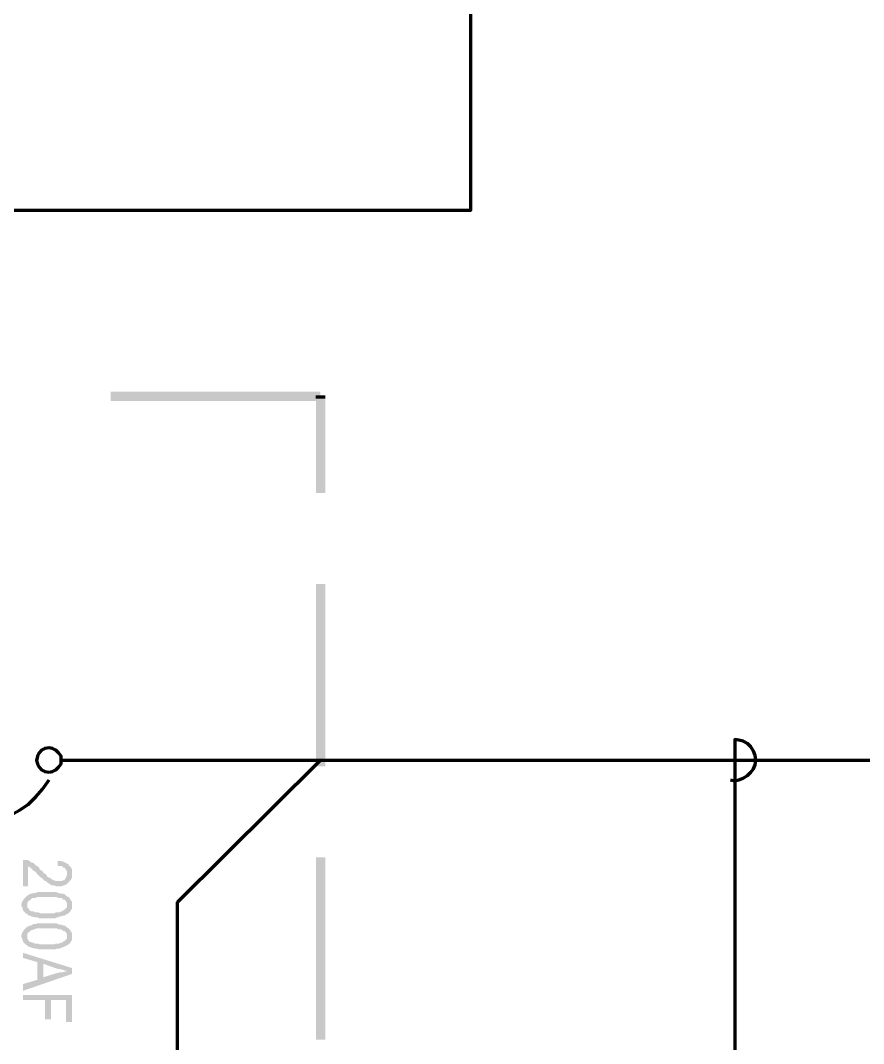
# Model space of a CAD drawing. Header units: inches. Extents: x -186 to 186, y -282 to 282.
# Drawn here: x 39.85 to 76.83, y -119.28 to -74.37 of the extents above; entities that cross this region are included whole.
import ezdxf

# ---------------------------------------------------------------- set-up
doc = ezdxf.new("R2010")
doc.units = ezdxf.units.IN
doc.header["$MEASUREMENT"] = 0
doc.layers.add('H', color=7, linetype='CONTINUOUS', lineweight=100)
doc.layers.add('P', color=250, linetype='CONTINUOUS', lineweight=100)

msp = doc.modelspace()

# ---------------------------------------------------------------- hatches: boundary and pattern name
at = {"layer": 'H', "linetype": 'Continuous'}
for points in [[(53, -91.074), (53, -90.667), (43.815, -91.074)], [(53, -90.667), (43.815, -91.074), (43.815, -90.667)], [(52.815, -95.111), (53.222, -95.111), (52.815, -90.889)], [(53.222, -95.111), (52.815, -90.889), (53.222, -90.889)], [(52.815, -107.111), (53.222, -107.111), (52.815, -99.111)], [(53.222, -107.111), (52.815, -99.111), (53.222, -99.111)], [(41.926, -112.222), (41.889, -111.815), (41.889, -111.852), (41.889, -111.889), (41.852, -111.963), (41.852, -112), (41.815, -112.037), (41.778, -112.111), (41.704, -112.111), (41.667, -112.148), (41.593, -112.148), (41.519, -112.148), (41.444, -112.148), (41.407, -112.148), (41.333, -112.111), (41.296, -112.111), (41.222, -112.074), (41.222, -112.037), (41.185, -112.037), (41.148, -112), (41.111, -112), (41.037, -111.963), (41, -111.889), (40.963, -111.852), (40.852, -111.778), (40.815, -111.704), (40.741, -111.667), (40.704, -111.63), (40.667, -111.556), (40.63, -111.519), (40.556, -111.481), (40.519, -111.444), (40.481, -111.407), (40.444, -111.37), (40.37, -111.333), (40.333, -111.333), (40.296, -111.296), (40.222, -111.259), (40.185, -111.222), (40.111, -111.222), (40.037, -111.222), (39.963, -111.222), (39.963, -112.37), (40.185, -112.37), (40.185, -111.519), (40.222, -111.519), (40.296, -111.556), (40.333, -111.593), (40.37, -111.63), (40.407, -111.667), (40.444, -111.704), (40.519, -111.741), (40.556, -111.815), (40.704, -111.963), (40.778, -112), (40.815, -112.037), (40.889, -112.111), (40.926, -112.148), (40.963, -112.148), (41, -112.185), (41.037, -112.222), (41.111, -112.259), (41.222, -112.333), (41.296, -112.333), (41.407, -112.37), (41.63, -112.37), (41.667, -112.37), (41.741, -112.333), (41.778, -112.333), (41.852, -112.296), (41.889, -112.296)], [(42.111, -111.815), (42.111, -111.741), (42.111, -111.667), (42.111, -111.63), (42.074, -111.556), (42.037, -111.519), (42, -111.481), (41.963, -111.444), (41.963, -111.407), (41.889, -111.37), (41.815, -111.333), (41.741, -111.296), (41.704, -111.296), (41.63, -111.259), (41.556, -111.259), (41.481, -111.259), (41.481, -111.481), (41.519, -111.481), (41.593, -111.481), (41.667, -111.481), (41.704, -111.519), (41.741, -111.556), (41.778, -111.556), (41.815, -111.593), (41.852, -111.667), (41.889, -111.704), (41.889, -111.778), (41.889, -111.815), (41.926, -112.222), (42, -112.185), (42, -112.148), (42.037, -112.111), (42.074, -112.074), (42.111, -112), (42.111, -111.963), (42.111, -111.889)], [(52.815, -119.111), (53.222, -119.111), (52.815, -111.111)], [(53.222, -119.111), (52.815, -111.111), (53.222, -111.111)], [(42.111, -113.185), (42.111, -113.111), (42.111, -113.037), (42.074, -113), (42.037, -112.963), (42.037, -112.926), (41.963, -112.852), (41.889, -112.815), (41.852, -112.778), (41.815, -112.741), (41.741, -112.704), (41.704, -112.704), (41.481, -112.667), (41.444, -112.63), (41.37, -112.63), (41.296, -112.63), (41.148, -112.63), (41.111, -112.63), (40.963, -112.63), (40.889, -112.63), (40.741, -112.63), (40.667, -112.63), (40.593, -112.63), (40.519, -112.667), (40.481, -112.667), (40.407, -112.667), (40.37, -112.704), (40.333, -112.704), (40.296, -112.704), (40.222, -112.741), (40.185, -112.778), (40.148, -112.778), (40.111, -112.815), (40.148, -113.185), (40.148, -113.148), (40.148, -113.111), (40.185, -113.037), (40.296, -112.963), (40.333, -112.926), (40.37, -112.889), (40.444, -112.889), (40.481, -112.889), (40.519, -112.889), (40.556, -112.852), (40.63, -112.852), (40.778, -112.852), (40.852, -112.852), (41.185, -112.852), (41.259, -112.852), (41.37, -112.852), (41.444, -112.852), (41.519, -112.889), (41.556, -112.889), (41.63, -112.889), (41.667, -112.889), (41.704, -112.926), (41.704, -112.963), (41.778, -112.963), (41.815, -113), (41.852, -113.037), (41.889, -113.111), (41.889, -113.148), (41.889, -113.185), (41.889, -113.593), (41.963, -113.556), (42, -113.519), (42.037, -113.481), (42.074, -113.407), (42.111, -113.37), (42.111, -113.333), (42.111, -113.259)], [(41.889, -113.593), (41.889, -113.185), (41.889, -113.222), (41.889, -113.296), (41.852, -113.333), (41.815, -113.37), (41.778, -113.407), (41.704, -113.444), (41.704, -113.481), (41.667, -113.481), (41.63, -113.481), (41.556, -113.519), (41.519, -113.519), (41.444, -113.519), (41.407, -113.519), (41.333, -113.556), (41.185, -113.556), (41.111, -113.556), (40.926, -113.556), (40.852, -113.556), (40.704, -113.556), (40.63, -113.519), (40.556, -113.519), (40.519, -113.519), (40.481, -113.519), (40.444, -113.481), (40.37, -113.481), (40.333, -113.481), (40.296, -113.444), (40.259, -113.444), (40.222, -113.37), (40.148, -113.296), (40.148, -113.259), (40.148, -113.185), (40.111, -112.815), (40.074, -112.852), (40.037, -112.889), (40, -112.926), (39.963, -113), (39.926, -113.037), (39.926, -113.074), (39.889, -113.148), (39.889, -113.222), (39.926, -113.296), (39.963, -113.37), (39.963, -113.444), (40, -113.481), (40.074, -113.556), (40.148, -113.593), (40.185, -113.63), (40.222, -113.667), (40.296, -113.667), (40.333, -113.704), (40.519, -113.741), (40.593, -113.741), (40.667, -113.778), (40.741, -113.778), (40.815, -113.778), (41.259, -113.778), (41.333, -113.778), (41.37, -113.778), (41.444, -113.741), (41.519, -113.741), (41.556, -113.704), (41.741, -113.667), (41.778, -113.667), (41.815, -113.63), (41.852, -113.63)], [(42.111, -114.556), (42.111, -114.481), (42.111, -114.444), (42.074, -114.37), (42.037, -114.333), (42.037, -114.296), (42, -114.259), (41.963, -114.222), (41.889, -114.185), (41.852, -114.148), (41.815, -114.111), (41.741, -114.111), (41.704, -114.074), (41.481, -114.037), (41.444, -114), (41.37, -114), (41.296, -114), (41.148, -114), (41.111, -114), (40.963, -114), (40.889, -114), (40.741, -114), (40.667, -114), (40.593, -114), (40.519, -114.037), (40.481, -114.037), (40.407, -114.037), (40.37, -114.074), (40.333, -114.074), (40.296, -114.111), (40.222, -114.111), (40.185, -114.148), (40.148, -114.148), (40.111, -114.185), (40.148, -114.556), (40.148, -114.519), (40.148, -114.481), (40.185, -114.407), (40.296, -114.333), (40.333, -114.296), (40.37, -114.296), (40.444, -114.259), (40.481, -114.259), (40.556, -114.222), (40.63, -114.222), (40.778, -114.222), (40.852, -114.222), (41.185, -114.222), (41.259, -114.222), (41.37, -114.222), (41.444, -114.222), (41.519, -114.259), (41.556, -114.259), (41.63, -114.259), (41.667, -114.296), (41.704, -114.296), (41.704, -114.333), (41.778, -114.333), (41.815, -114.37), (41.852, -114.407), (41.889, -114.481), (41.889, -114.519), (41.889, -114.556), (41.889, -114.963), (41.963, -114.926), (42, -114.889), (42.037, -114.852), (42.074, -114.778), (42.111, -114.741), (42.111, -114.704), (42.111, -114.63)], [(41.889, -114.963), (41.889, -114.556), (41.889, -114.593), (41.889, -114.667), (41.852, -114.704), (41.815, -114.741), (41.778, -114.778), (41.704, -114.815), (41.704, -114.852), (41.667, -114.852), (41.63, -114.852), (41.556, -114.889), (41.519, -114.889), (41.444, -114.889), (41.407, -114.889), (41.333, -114.926), (41.185, -114.926), (41.111, -114.926), (40.926, -114.926), (40.852, -114.926), (40.704, -114.926), (40.63, -114.889), (40.556, -114.889), (40.519, -114.889), (40.481, -114.889), (40.444, -114.852), (40.37, -114.852), (40.296, -114.815), (40.259, -114.815), (40.222, -114.778), (40.148, -114.667), (40.148, -114.63), (40.148, -114.556), (40.111, -114.185), (40.074, -114.222), (40.037, -114.259), (40, -114.296), (39.963, -114.37), (39.926, -114.407), (39.926, -114.444), (39.889, -114.519), (39.889, -114.593), (39.926, -114.667), (39.963, -114.778), (39.963, -114.815), (40, -114.852), (40.037, -114.889), (40.074, -114.926), (40.148, -114.963), (40.185, -115), (40.222, -115.037), (40.296, -115.037), (40.333, -115.074), (40.519, -115.111), (40.593, -115.111), (40.667, -115.148), (40.741, -115.148), (40.815, -115.148), (41.259, -115.148), (41.333, -115.148), (41.37, -115.148), (41.444, -115.111), (41.519, -115.111), (41.556, -115.111), (41.741, -115.037), (41.778, -115.037), (41.815, -115), (41.852, -115)], [(42.111, -116.222), (42.111, -115.963), (39.963, -115.296), (39.963, -115.519), (40.593, -115.704), (40.593, -116.481), (40.852, -115.778), (41.481, -116), (41.519, -116), (41.593, -116), (41.667, -116.037), (41.704, -116.037), (41.778, -116.074), (41.815, -116.074), (41.889, -116.074)], [(42.111, -116.222), (41.889, -116.074), (41.852, -116.111), (41.704, -116.148), (41.63, -116.148), (41.556, -116.148), (41.519, -116.185), (41.444, -116.185), (40.852, -116.37), (40.852, -115.778), (40.593, -116.481), (39.963, -116.667), (39.963, -116.963)], [(42.111, -118.333), (42.111, -117.148), (39.963, -117.148), (39.963, -117.37), (40.926, -117.37), (40.926, -118.222), (41.185, -118.222), (41.185, -117.37), (41.852, -117.37), (41.852, -118.333)]]:
    msp.add_hatch(color=0, dxfattribs=at).paths.add_polyline_path(points)

# ---------------------------------------------------------------- linework, layer by layer
at = {"layer": 'P', "color": 0, "linetype": 'Continuous'}
for points in [[(55.63, -54.556), (59.593, -54.556), (59.593, -82.704), (0.185, -82.704), (0.185, -135.259)], [(52.815, -90.889), (53.222, -90.889)], [(71, -107.704), (71.185, -107.741), (71.37, -107.704), (71.556, -107.63), (71.741, -107.519), (71.889, -107.37), (72, -107.222), (72.074, -107.037), (72.111, -106.815), (72.074, -106.63), (72, -106.444), (71.889, -106.259), (71.741, -106.111), (71.556, -106), (71.37, -105.963), (71.185, -105.926), (71.185, -108.37)], [(41.111, -107.37), (41.259, -107.333), (41.407, -107.259), (41.519, -107.148), (41.63, -107), (41.63, -106.852), (41.63, -106.667), (41.519, -106.519), (41.407, -106.407), (41.259, -106.333), (41.111, -106.296), (40.926, -106.333), (40.778, -106.407), (40.667, -106.519), (40.593, -106.667), (40.556, -106.852), (40.593, -107), (40.667, -107.148), (40.778, -107.259), (40.926, -107.333), (41.111, -107.37)], [(49.444, -106.852), (41.63, -106.852)], [(46.741, -113.074), (53, -106.852)], [(83.667, -106.852), (49.444, -106.852)], [(34.556, -107.704), (34.852, -108.111), (35.148, -108.444), (35.481, -108.778), (35.852, -109.037), (36.259, -109.259), (36.704, -109.407), (37.148, -109.519), (37.593, -109.593), (38.074, -109.593), (38.519, -109.519), (38.963, -109.407), (39.407, -109.259), (39.815, -109.037), (40.185, -108.778), (40.519, -108.444), (40.815, -108.111), (41.111, -107.704)], [(71.185, -108.37), (71.185, -134.63)], [(46.741, -127.63), (46.741, -113.074)]]:
    msp.add_lwpolyline(points, dxfattribs=at)

doc.saveas('drawing.dxf')
